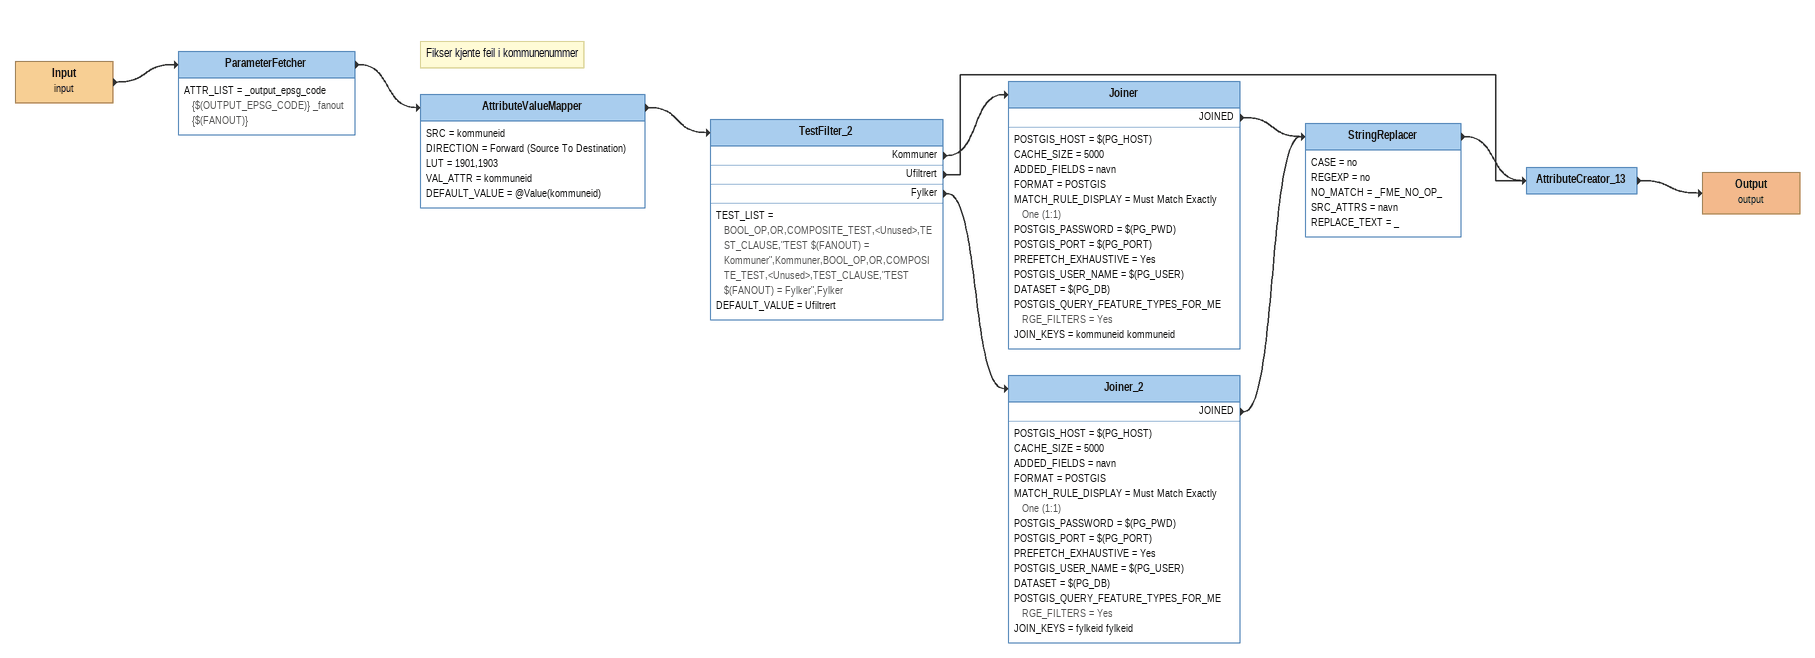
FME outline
Input (input)
    -> ParameterFetcher
ParameterFetcher
    ATTR_LIST = _output_epsg_code {$(OUTPUT_EPSG_CODE)} _fanout {$(FANOUT)}
    -> AttributeValueMapper
Note: Fikser kjente feil i kommunenummer
AttributeValueMapper
    SRC = kommuneid
    DIRECTION = Forward (Source To Destination)
    LUT = 1901,1903
    VAL_ATTR = kommuneid
    DEFAULT_VALUE = @Value(kommuneid)
    -> TestFilter_2
TestFilter_2
    TEST_LIST = BOOL_OP,OR,COMPOSITE_TEST,<Unused>,TEST_CLAUSE,"TEST $(FANOUT) = Kommuner",Kommuner,BOOL_OP,OR,COMPOSITE_TEST,<Unused>,TEST_CLAUSE,"TEST $(FANOUT) = Fylker",Fylker
    DEFAULT_VALUE = Ufiltrert
    Kommuner -> Joiner
    Ufiltrert -> AttributeCreator_13
    Fylker -> Joiner_2
Joiner
    POSTGIS_HOST = $(PG_HOST)
    CACHE_SIZE = 5000
    ADDED_FIELDS = navn
    FORMAT = POSTGIS
    MATCH_RULE_DISPLAY = Must Match Exactly One (1:1)
    POSTGIS_PASSWORD = $(PG_PWD)
    POSTGIS_PORT = $(PG_PORT)
    PREFETCH_EXHAUSTIVE = Yes
    POSTGIS_USER_NAME = $(PG_USER)
    DATASET = $(PG_DB)
    POSTGIS_QUERY_FEATURE_TYPES_FOR_MERGE_FILTERS = Yes
    JOIN_KEYS = kommuneid kommuneid
    JOINED -> StringReplacer
Joiner_2
    POSTGIS_HOST = $(PG_HOST)
    CACHE_SIZE = 5000
    ADDED_FIELDS = navn
    FORMAT = POSTGIS
    MATCH_RULE_DISPLAY = Must Match Exactly One (1:1)
    POSTGIS_PASSWORD = $(PG_PWD)
    POSTGIS_PORT = $(PG_PORT)
    PREFETCH_EXHAUSTIVE = Yes
    POSTGIS_USER_NAME = $(PG_USER)
    DATASET = $(PG_DB)
    POSTGIS_QUERY_FEATURE_TYPES_FOR_MERGE_FILTERS = Yes
    JOIN_KEYS = fylkeid fylkeid
    JOINED -> StringReplacer
StringReplacer
    CASE = no
    REGEXP = no
    NO_MATCH = _FME_NO_OP_
    SRC_ATTRS = navn
    REPLACE_TEXT = _
    -> AttributeCreator_13
AttributeCreator_13
    -> Output (output)
Output (output)
